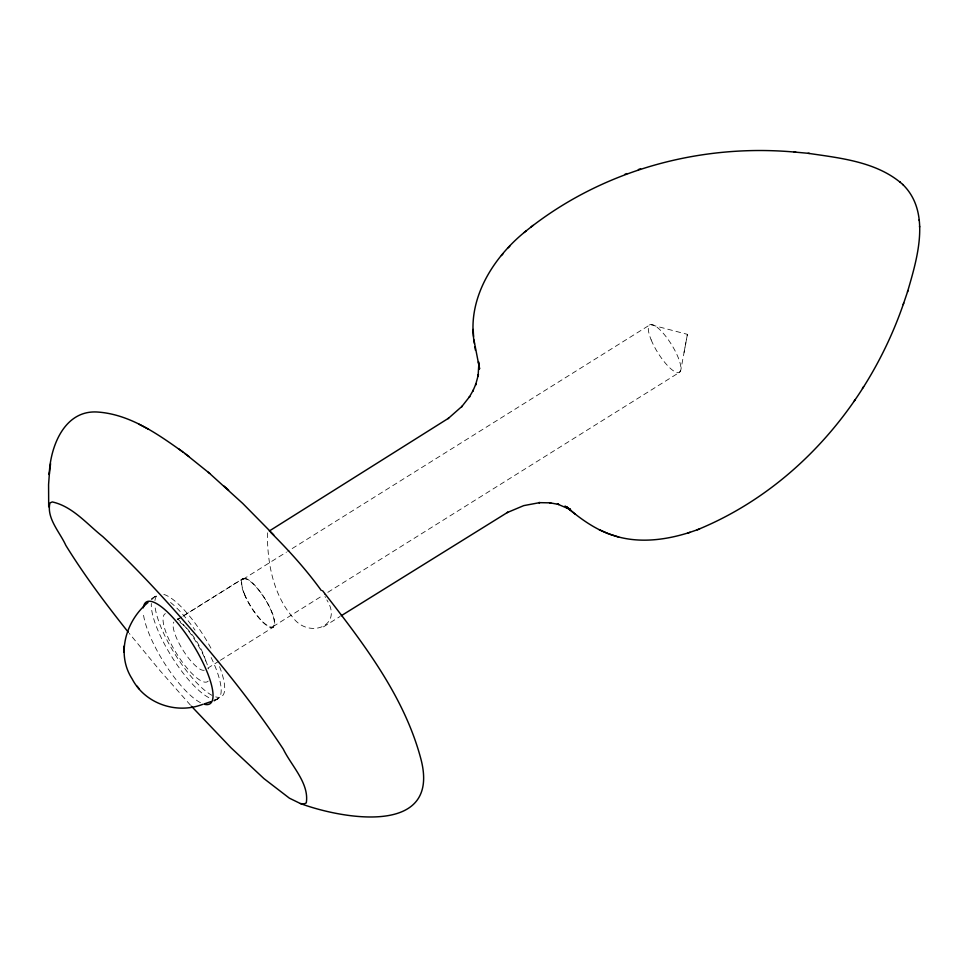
<?xml version="1.0" encoding="UTF-8"?>
<svg xmlns="http://www.w3.org/2000/svg" width="968" height="968" viewBox="0 0 968 968"><rect width="100%" height="100%" fill="white"/><g stroke="black" fill="none" stroke-linecap="round" stroke-linejoin="round"><path stroke-width="0.73" stroke-dasharray="4.84 3.63" d="M684.061 352.437L687.413 334.347L650.29 324.607L287.774 551.312M687.413 334.347L680.806 370.127L679.379 372.414L324.328 594.509M267.41 532.799C267.18 562.456 273.085 594.618 293.014 617.632C308.514 638.904 343.749 626.393 326.833 599.93M151.286 599.579L153.464 597.643M177.846 619.435L181.718 617.003M182.928 616.241L243.101 578.513L182.299 616.543M151.553 598.805L158.546 594.437M177.229 619.702L181.028 617.33M243.028 579.312L286.492 552.111M273.061 626.574L323.046 595.308M207.709 668.198L219.252 660.975M220.353 660.285L273.484 627.046M323.421 626.889L340.022 616.507M214.001 701.231L220.982 696.863M213.565 700.554L217.618 698.896M190.466 705.164L160.071 670.715L129.24 633.387M325.006 596.53L325.55 597.51M200.473 702.671A60.028 17.049 58 0 1 164.088 662.644A60.028 17.049 58 0 1 143.203 611.885M219.554 666.637A60.028 17.049 58 0 1 215.707 696.887M212.113 695.387A60.028 17.049 58 0 1 176.878 657.163A60.028 17.049 58 0 1 155.061 606.948M154.953 600.547A60.028 17.049 58 0 1 157.264 595.26M163.822 594.425A60.028 17.049 58 0 1 212.573 651.258M204.248 670.231A28.653 8.131 58 0 1 183.061 650.278A28.653 8.131 58 0 1 173.853 622.061M180.036 622.448A28.653 8.131 58 0 1 206.329 664.121M211.133 657.526A60.028 17.049 58 0 1 213.795 699.344M208.798 697.601A60.028 17.049 58 0 1 170.562 654.816A60.028 17.049 58 0 1 151.347 603.463M152.412 599.156A60.028 17.049 58 0 1 158.691 596.167M170.513 602.447A60.028 17.049 58 0 1 195.052 630.156M208.18 681.109A40.015 11.362 58 0 1 177.12 654.428A40.015 11.362 58 0 1 165.407 613.615M177.229 618.649A40.015 11.362 58 0 1 208.556 668.924M651.161 339.865A28.011 7.95 58 0 0 679.342 372.426A28.011 7.95 58 0 0 663.431 333.488A28.011 7.95 58 0 0 651.161 339.865M244.565 594.207A28.011 7.95 58 0 0 272.746 626.78A28.011 7.95 58 0 0 256.822 587.83A28.011 7.95 58 0 0 244.565 594.207M244.13 593.711A28.653 8.131 58 0 0 272.976 627.373A28.653 8.131 58 0 0 257.016 587.745A28.653 8.131 58 0 0 244.13 593.711"/><path stroke-width="1.45" d="M474.441 343.567C466.479 300.467 491.974 258.952 524.16 232.501C599.652 170.84 699.186 143.155 795.853 152.182M902.745 184.452C931.482 212.512 917.12 258.843 907.488 291.937M202.663 704.365C176.66 714.469 145.006 703.796 132.096 678.834C115.954 653.908 125.985 620.5 148.031 602.495M124.073 646.092L123.965 652.275M49.441 472.808L48.581 484.52L48.69 506.833M50.578 463.648L49.235 474.586C50.094 447.434 63.84 410.565 96.498 411.969C129.095 413.784 157.106 433.603 182.831 451.935M697.226 529.811C795.551 489.639 869.651 402.64 903.725 303.044M903.217 304.557L907.948 290.569M854.006 401.454L855.216 399.59M862.44 388.41L863.601 386.631M508.309 247.784L509.93 245.957M501.436 255.552L503.033 253.761M524.16 232.501L526.06 230.977M531.093 226.936L533.005 225.411M269.31 530.996L448.656 418.164L448.039 418.66L462.159 406.209L461.603 406.838L469.722 396.505L469.202 397.304L473.316 390.116L472.844 391.108L475.941 383.885L475.542 385.082L478.446 374.531L478.107 375.995L478.833 363.907L479.233 368.929L478.482 361.705L479.571 368.784M341.293 615.708L507.813 512.229L507.135 512.604L523.724 505.623L539.854 502.598L538.813 502.634L550.768 502.864L549.546 502.755L558.911 504.473L557.386 504.026L569.898 509.349L566.014 506.917L570.297 509.337L565.566 506.857L567.466 507.728M638.36 169.569L640.586 168.795M624.844 174.349L627.119 173.55M616.035 536.272C640.259 543.411 666.383 539.926 690.027 532.291M687.74 533.09L699.537 529.012M204.333 703.893L210.867 701.655M808.086 153.307C840.684 158.135 877.661 161.789 903.229 184.9M794.159 152.024L809.635 153.44M191.434 706.229L230.904 747.671L263.949 778.611L289.396 798.176L300.395 803.537L303.964 803.936L306.287 802.92C309.445 783.281 291.416 765.894 283.297 749.159C257.004 709.145 227.117 671.635 196.165 635.153C166.629 600.789 135.98 567.296 102.693 536.526C86.975 524.111 72.564 506.373 52.272 501.932L49.961 502.949C46.222 518.11 59.943 532.243 65.824 545.371C84.579 575.754 106.105 604.322 128.308 632.237M614.656 535.849C596.494 530.464 580.861 519.15 566.57 507.05M300.395 803.537C341.728 818.831 440.464 836.727 421.165 760.001C404.467 695.883 362.443 642.159 322.55 590.661M618.758 537.083L609.223 533.997M608.17 533.61L599.107 529.641M148.552 429.284L139.174 424.299M270.471 532.134C288.682 550.284 306.215 569.607 321.303 590.516M565.082 506.022L570.757 510.1M184.803 453.423L209.681 473.412M178.548 448.728L188.905 456.485M566.449 506.917L568.204 508.26M570.576 510.317L567.671 507.934L575.428 514.286M208.302 472.239L242.714 503.421L273.775 534.929M224.189 486.154L228.629 490.147M899.804 181.742L900.434 182.323M136.972 686.082L137.928 687.268M138.158 687.546L139.404 689.083M479.523 368.639L473.921 339.913M474.925 346.81L475.433 350.259M919.213 219.76L919.261 220.51M919.552 226.137L919.6 227.056M473.195 329.435L473.376 332.786M473.388 333.198L473.558 336.453M143.312 607.831A60.028 17.049 58 0 1 192.16 643.236A60.028 17.049 58 0 1 204.066 704.172"/></g></svg>
